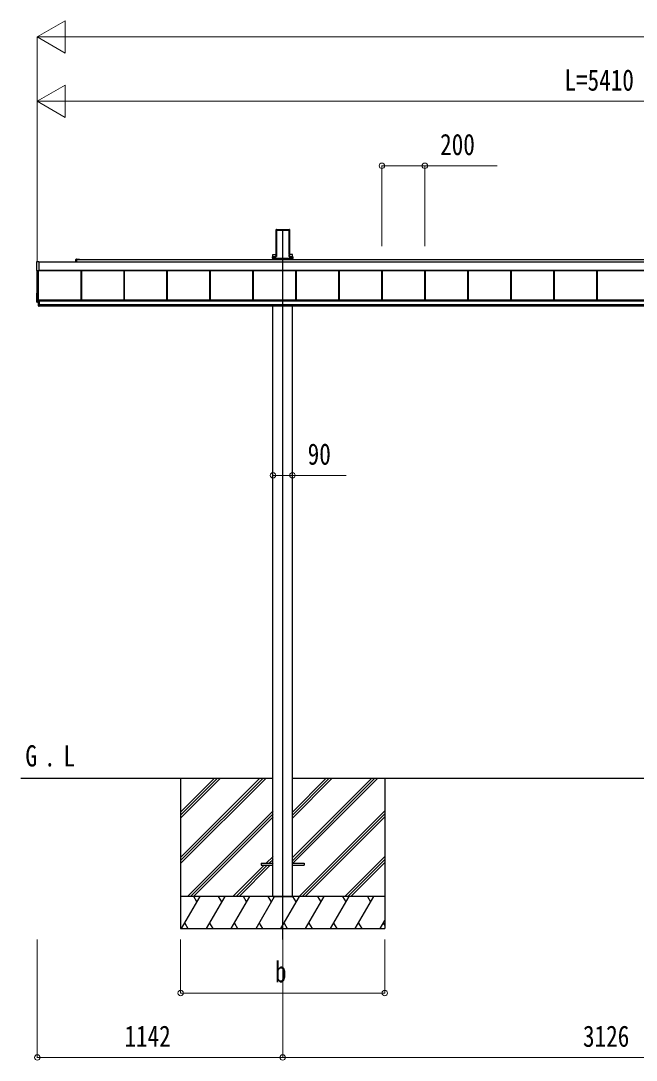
# Model space of a CAD drawing. Units: millimetres, scale not verified. Extents: x -12615 to 12615, y -8910 to 8910.
# Drawn here: x -4962 to -2098, y -5851 to -1011 of the extents above; entities that cross this region are included whole.
import ezdxf
from ezdxf.enums import TextEntityAlignment as Align

# ---------------------------------------------------------------- set-up
doc = ezdxf.new("R2010")
doc.units = ezdxf.units.MM
doc.header["$LTSCALE"] = 50
for name, color, linetype in [('0-2_USER1', 3, 'Continuous'), ('0-4_YKK_12', 2, 'Continuous'), ('0-6_YKK_A1', 4, 'Continuous')]:
    doc.layers.add(name, color=color, linetype=linetype)
doc.layers.add('0-7_YKK_D', color=6, linetype='Continuous', lineweight=18)
doc.styles.add('ＭＳ ゴシック', font='')
doc.styles.get('ＭＳ ゴシック').set_extended_font_data('MS Gothic')

msp = doc.modelspace()

# ---------------------------------------------------------------- linework, layer by layer
at = {"layer": '0-4_YKK_12'}
msp.add_line((-3742.94, -5288), (-3742.94, -1983.69), dxfattribs=at)
at = {"layer": '0-6_YKK_A1'}
for p, q in [((-3773.83, -1983.19), (-3774.18, -1988.69)), ((-3773.39, -1983.65), (-3773.83, -1983.19)), ((-3773.33, -1982.72), (-3771.29, -1982.72)), ((-3773.33, -1982.72), (-3772.89, -1983.19)), ((-3772.81, -1984.21), (-3772.81, -2099.34)), ((-3770.98, -1983.05), (-3771.29, -1982.72)), ((-3770.98, -1983.05), (-3714.9, -1983.05)), ((-3714.9, -1983.05), (-3714.59, -1982.72)), ((-3714.59, -1982.72), (-3712.55, -1982.72)), ((-3713.07, -2099.34), (-3713.07, -1984.21)), ((-3712.99, -1983.19), (-3712.55, -1982.72)), ((-3712.05, -1983.19), (-3712.49, -1983.65)), ((-3712.05, -1983.19), (-3711.7, -1988.69)), ((-3774.19, -1989.04), (-3774.19, -2105.71)), ((-3773.31, -2099.66), (-3773.31, -1984.54)), ((-3770.44, -1986.19), (-3715.44, -1986.19)), ((-3770.44, -2107.55), (-3770.44, -1986.19)), ((-3712.57, -1984.54), (-3712.57, -2099.66)), ((-3711.69, -1989.04), (-3711.69, -2105.71)), ((-4705.44, -2132.61), (-4705.44, -2122.64)), ((-4702.94, -2120.14), (-4695.4, -2120.14)), ((-4702.94, -2122.64), (329.31, -2122.64)), ((-4702.94, -2122.94), (-4702.94, -2132.61)), ((-4689.19, -2122.64), (-4702.64, -2122.64)), ((-4694.48, -2120.14), (-4689.19, -2120.14)), ((-3790.81, -2116.46), (-3790.81, -2116.96)), ((-3790.81, -2116.96), (-3790.35, -2116.96)), ((-3790.35, -2116.46), (-3790.35, -2109.58)), ((-3788.35, -2116.46), (-3790.35, -2116.46)), ((-3788.35, -2116.96), (-3790.35, -2116.96)), ((-3790.34, -2116.46), (-3790.34, -2116.96)), ((-3790.31, -2108.61), (-3775.3, -2108.61)), ((-3788.35, -2109.67), (-3788.35, -2116.46)), ((-3774.77, -2109.67), (-3788.35, -2109.67)), ((-3788.35, -2116.46), (-3697.53, -2116.46)), ((-3788.35, -2116.46), (-3788.35, -2116.96)), ((-3788.35, -2116.96), (-3697.53, -2116.96)), ((-3788.14, -2099.28), (-3774.19, -2099.28)), ((-3788.14, -2108.61), (-3788.14, -2099.28)), ((-3788.14, -2122.64), (-3788.14, -2116.96)), ((-3787.94, -2116.96), (-3787.94, -2122.64)), ((-3786.94, -2116.62), (-3698.94, -2116.62)), ((-3774.2, -2106.07), (-3774.3, -2107.68)), ((-3773.78, -2108.23), (-3773.4, -2102.14)), ((-3772.9, -2102.17), (-3773.28, -2108.26)), ((-3712.6, -2108.26), (-3712.98, -2102.17)), ((-3712.48, -2102.14), (-3712.1, -2108.23)), ((-3697.74, -2099.28), (-3711.69, -2099.28)), ((-3711.68, -2106.07), (-3711.58, -2107.68)), ((-3711.11, -2109.17), (-3697.53, -2109.17)), ((-3697.53, -2109.67), (-3711.11, -2109.67)), ((-3710.58, -2108.61), (-3695.57, -2108.61)), ((-3697.94, -2116.96), (-3697.94, -2122.64)), ((-3697.74, -2108.61), (-3697.74, -2099.28)), ((-3697.74, -2122.64), (-3697.74, -2116.96)), ((-3697.53, -2109.17), (-3697.53, -2109.67)), ((-3697.53, -2116.46), (-3697.53, -2109.67)), ((-3695.54, -2116.46), (-3697.53, -2116.46)), ((-3697.53, -2116.46), (-3697.53, -2116.96)), ((-3695.54, -2116.96), (-3697.53, -2116.96)), ((-3695.54, -2109.58), (-3695.54, -2116.46)), ((-3695.07, -2116.96), (-3695.54, -2116.96)), ((-3695.53, -2116.46), (-3695.53, -2116.96)), ((-3695.07, -2116.46), (-3695.07, -2116.96)), ((-4886.44, -2173.05), (-4886.44, -2132.03)), ((-4878.44, -2174.32), (-4885.97, -2173.86)), ((-4884.94, -2319.94), (-4884.94, -2173.92)), ((-4879.94, -2337.97), (-4879.94, -2174.23)), ((-4878.44, -2132.61), (495.06, -2132.61)), ((-4878.44, -2172.55), (514.06, -2172.55)), ((-4878.44, -2172.79), (514.06, -2172.79)), ((-4878.44, -2173.82), (-4878.44, -2174.32)), ((-4681.44, -2310.7), (-4681.44, -2172.79)), ((-4681.04, -2310.7), (-4681.04, -2172.79)), ((-4678.44, -2310.7), (-4678.44, -2172.79)), ((-4481.44, -2310.7), (-4481.44, -2172.79)), ((-4478.84, -2310.7), (-4478.84, -2172.79)), ((-4478.44, -2310.7), (-4478.44, -2172.79)), ((-4281.44, -2310.7), (-4281.44, -2172.79)), ((-4278.84, -2310.7), (-4278.84, -2172.79)), ((-4278.44, -2310.7), (-4278.44, -2172.79)), ((-4081.44, -2310.7), (-4081.44, -2172.79)), ((-4078.84, -2310.7), (-4078.84, -2172.79)), ((-4078.44, -2310.7), (-4078.44, -2172.79)), ((-3881.44, -2310.7), (-3881.44, -2172.79)), ((-3878.84, -2310.7), (-3878.84, -2172.79)), ((-3878.44, -2310.7), (-3878.44, -2172.79)), ((-3681.44, -2310.7), (-3681.44, -2172.79)), ((-3678.84, -2310.7), (-3678.84, -2172.79)), ((-3678.44, -2310.7), (-3678.44, -2172.79)), ((-3481.44, -2310.7), (-3481.44, -2172.79)), ((-3478.84, -2310.7), (-3478.84, -2172.79)), ((-3478.44, -2310.7), (-3478.44, -2172.79)), ((-3281.44, -2310.7), (-3281.44, -2172.79)), ((-3278.84, -2310.7), (-3278.84, -2172.79)), ((-3278.44, -2310.7), (-3278.44, -2172.79)), ((-3081.44, -2310.7), (-3081.44, -2172.79)), ((-3078.84, -2310.7), (-3078.84, -2172.79)), ((-3078.44, -2310.7), (-3078.44, -2172.79)), ((-2881.44, -2310.7), (-2881.44, -2172.79)), ((-2878.84, -2310.7), (-2878.84, -2172.79)), ((-2878.44, -2310.7), (-2878.44, -2172.79)), ((-2681.44, -2310.7), (-2681.44, -2172.79)), ((-2678.84, -2310.7), (-2678.84, -2172.79)), ((-2678.44, -2310.7), (-2678.44, -2172.79)), ((-2481.44, -2310.7), (-2481.44, -2172.79)), ((-2478.84, -2310.7), (-2478.84, -2172.79)), ((-2478.44, -2310.7), (-2478.44, -2172.79)), ((-2281.44, -2310.7), (-2281.44, -2172.79)), ((-2278.84, -2310.7), (-2278.84, -2172.79)), ((-2278.44, -2310.7), (-2278.44, -2172.79)), ((-4886.44, -2320.32), (-4886.44, -2279.29)), ((-4885.97, -2278.8), (-4884.94, -2278.73)), ((-4879.94, -2321.49), (-4885.97, -2321.13)), ((-4884.94, -2319.94), (-4879.94, -2319.94)), ((-4879.94, -2310.44), (-4876.44, -2310.44)), ((-4876.44, -2310.7), (516.56, -2310.7)), ((-4876.44, -2312.71), (516.56, -2312.71)), ((-4876.44, -2314.51), (516.56, -2314.51)), ((-4876.44, -2314.51), (516.56, -2314.51)), ((-4876.44, -2332.88), (-4879.94, -2332.88)), ((-4879.94, -2339.5), (-4876.44, -2339.5)), ((-4876.44, -2331.48), (516.56, -2331.48)), ((-4876.44, -2337.97), (516.56, -2337.97)), ((-3788.14, -5088), (-3788.14, -2337.97)), ((-3697.74, -5088), (-3697.74, -2337.97)), ((-4961.71, -4538), (-3788.14, -4538)), ((-4217.94, -4538), (-4217.94, -5238)), ((-4217.94, -4907.18), (-3848.62, -4538)), ((-4217.94, -4921.32), (-3834.48, -4538)), ((-4217.94, -4935.46), (-3820.34, -4538)), ((-4217.94, -4723.33), (-4032.47, -4538)), ((-4217.94, -4709.19), (-4046.61, -4538)), ((-4217.94, -4695.05), (-4060.75, -4538)), ((-3697.74, -4538), (-662.14, -4538)), ((-3697.6, -4907.48), (-3328.26, -4538)), ((-3697.6, -4921.62), (-3314.12, -4538)), ((-3697.6, -4723.63), (-3512.11, -4538)), ((-3697.6, -4709.49), (-3526.25, -4538)), ((-3697.6, -4695.35), (-3540.39, -4538)), ((-3695.34, -4933.5), (-3299.98, -4538)), ((-3267.94, -4538), (-3267.94, -5238)), ((-4186.63, -5088), (-3788, -4689.51)), ((-3665.99, -5088), (-3267.94, -4689.81)), ((-4172.49, -5088), (-3788, -4703.65)), ((-4158.35, -5088), (-3788, -4717.8)), ((-3651.85, -5088), (-3267.94, -4703.95)), ((-3637.7, -5088), (-3267.94, -4718.1)), ((-3843, -4933.5), (-3843, -4942.5)), ((-3843, -4933.5), (-3788, -4933.5)), ((-3819.86, -4933.5), (-3788, -4901.64)), ((-3805.71, -4933.5), (-3788, -4915.78)), ((-3791.57, -4933.5), (-3788, -4929.93)), ((-3698, -4933.5), (-3643, -4933.5)), ((-3643, -4933.5), (-3643, -4942.5)), ((-3454, -5088), (-3267.94, -4901.94)), ((-3439.86, -5088), (-3267.94, -4916.08)), ((-3425.71, -5088), (-3267.94, -4930.23)), ((-3974.36, -5088), (-3828.86, -4942.5)), ((-3960.21, -5088), (-3814.71, -4942.5)), ((-3946.07, -5088), (-3800.57, -4942.5)), ((-3843, -4942.5), (-3788, -4942.5)), ((-3698, -4942.5), (-3643, -4942.5)), ((-3267.94, -5088), (-4217.94, -5088)), ((-4213.66, -5238), (-4127.06, -5088)), ((-4142.06, -5113.98), (-4157.06, -5088)), ((-4098.05, -5238), (-4011.45, -5088)), ((-4026.45, -5113.98), (-4041.45, -5088)), ((-3982.58, -5238), (-3895.98, -5088)), ((-3910.98, -5113.98), (-3925.98, -5088)), ((-3867.11, -5238), (-3780.51, -5088)), ((-3795.51, -5113.98), (-3810.51, -5088)), ((-3788.14, -5088), (-3697.74, -5088)), ((-3751.64, -5238), (-3665.04, -5088)), ((-3680.04, -5113.98), (-3695.04, -5088)), ((-3636.17, -5238), (-3549.71, -5088)), ((-3564.57, -5113.98), (-3579.57, -5088)), ((-3520.84, -5238), (-3434.24, -5088)), ((-3464.24, -5088), (-3449.24, -5113.98)), ((-3405.37, -5238), (-3318.77, -5088)), ((-3348.77, -5088), (-3333.77, -5113.98)), ((-4198.67, -5212.02), (-4183.67, -5238)), ((-4083.05, -5212.02), (-4068.06, -5238)), ((-3967.58, -5212.02), (-3952.58, -5238)), ((-3852.11, -5212.02), (-3837.11, -5238)), ((-3736.64, -5212.02), (-3721.64, -5238)), ((-3621.17, -5212.02), (-3606.17, -5238)), ((-3505.84, -5212.02), (-3490.85, -5238)), ((-3390.38, -5212.02), (-3375.38, -5238)), ((-3289.9, -5238), (-3267.94, -5199.96)), ((-3274.91, -5212.02), (-3267.94, -5224.08)), ((-4217.94, -5238), (-3267.94, -5238))]:
    msp.add_line(p, q, dxfattribs=at)
for points in [[(-3790.81, -2109.11), (-3790.81, -2116.46), (-3790.35, -2116.46)], [(-3788.35, -2109.67), (-3788.35, -2109.17), (-3774.77, -2109.17)], [(-3695.07, -2109.11), (-3695.07, -2116.46), (-3695.54, -2116.46)], [(-4885.97, -2131.53), (-4878.44, -2131.07), (-4878.44, -2131.57), (-4878.44, -2173.82)], [(-4879.94, -2310.44), (-4879.94, -2332.88), (-4879.94, -2339.5)], [(-4876.94, -2310.44), (-4876.94, -2332.88), (-4876.94, -2339.5)], [(-4876.44, -2310.44), (-4876.44, -2332.88), (-4876.44, -2339.5)]]:
    msp.add_lwpolyline(points, dxfattribs=at)
for centre, radius, start, end in [((-4702.94, -2122.64), 2.5, 90, 180), ((-4702.64, -2122.94), 0.3, 90, 180), ((-4695.4, -2120.34), 0.2, 23.57818, 90), ((-4694.94, -2120.14), 0.3, 203.57818, 336.42182), ((-4694.48, -2120.34), 0.2, 90, 156.42182), ((-4689.19, -2121.39), 1.25, 270, 90), ((-3789.84, -2109.58), 0.501, 90.24971, 179.75029), ((-3696.04, -2109.58), 0.501, 0.24971, 89.75029), ((-4885.94, -2132.03), 0.497, 93.16944, 179.94772), ((-4885.57, -2173.08), 0.873, 177.74142, 242.53793), ((-4885.94, -2279.29), 0.497, 93.16944, 179.94772), ((-4885.57, -2320.35), 0.873, 177.74142, 242.53793)]:
    msp.add_arc(centre, radius, start, end, dxfattribs=at)
for centre, major_axis, ratio, start_param, end_param in [((-3773.33, -1983.22), (0.346, -0.364), 0.996462, 2.3838095, 3.8892836), ((-3773.62, -1986.69), (0.22, 3.04), 0.070684, 5.5043854, 6.2286971), ((-3773.12, -1986.72), (0.22, 3.54), 0.060877, 5.5025319, 6.2268436), ((-3712.76, -1986.72), (-0.22, 3.54), 0.060877, 0.0563417, 0.7806534), ((-3712.26, -1986.69), (-0.22, 3.04), 0.070684, 0.0544883, 0.7787999), ((-3712.55, -1983.22), (-0.346, -0.364), 0.996462, 2.3939017, 3.8993758), ((-3774.15, -1988.69), (0.031, 0.5), 0.061627, 1.5746234, 2.3600215), ((-3711.73, -1988.69), (-0.031, 0.5), 0.061627, 3.9231638, 4.7085619), ((-3790.31, -2109.11), (0.355, -0.355), 0.99628, 2.358058, 3.9251274), ((-3788.35, -2109.57), (2, 0), 0.045872, 3.2026792, 4.712389), ((-3788.35, -2109.07), (1.5, 0), 0.061163, 3.2026792, 4.712389), ((-3775.3, -2107.61), (0.691, -0.728), 0.996462, 5.5254021, 7.0308762), ((-3774.78, -2108.16), (-0.693, 0.73), 0.992955, 2.3838095, 3.8892836), ((-3774.78, -2108.16), (1.04, -1.09), 0.996462, 5.5254021, 7.0308762), ((-3774.23, -2106.07), (0.031, 0.5), 0.061627, 4.716216, 5.5016142), ((-3773.62, -2102.14), (0.22, 3.5), 0.061627, 4.716216, 5.5016142), ((-3773.12, -2102.17), (0.22, 4), 0.053972, 4.7153191, 5.5007173), ((-3712.76, -2102.17), (-0.22, 4), 0.053972, 0.782468, 1.5678662), ((-3711.1, -2108.16), (-1.04, -1.09), 0.996462, 5.5354944, 7.0409685), ((-3712.26, -2102.14), (-0.22, 3.5), 0.061627, 0.7815711, 1.5669693), ((-3711.1, -2108.16), (0.693, 0.73), 0.992955, 2.3939017, 3.8993758), ((-3711.65, -2106.07), (-0.031, 0.5), 0.061627, 0.7815711, 1.5669693), ((-3710.58, -2107.61), (-0.691, -0.728), 0.996462, 5.5354944, 7.0409685), ((-3697.53, -2109.07), (1.5, 0), 0.061163, 4.712389, 6.2220988), ((-3697.53, -2109.57), (2, 0), 0.045872, 4.712389, 6.2220988), ((-3695.57, -2109.11), (-0.355, -0.355), 0.99628, 2.358058, 3.9251274)]:
    msp.add_ellipse(centre, major_axis=major_axis, ratio=ratio, start_param=start_param, end_param=end_param, dxfattribs=at)
at = {"layer": '0-7_YKK_D'}
for p, q in [((-4884.94, -1085.72), (-4755.04, -1010.72)), ((-4755.04, -1160.72), (-4755.04, -1010.72)), ((-4884.94, -2132.21), (-4884.94, -1084.72)), ((-4884.94, -1085.72), (-4755.04, -1160.72)), ((-4884.94, -1085.72), (-4625.13, -1085.72)), ((5778.06, -1085.72), (-4734.94, -1085.72)), ((-4884.94, -1385.72), (-4755.04, -1310.72)), ((-4755.04, -1460.72), (-4755.04, -1310.72)), ((-4884.94, -2131.16), (-4884.94, -1384.72)), ((-4884.94, -1385.72), (-4755.04, -1460.72)), ((-4884.94, -1385.72), (-4625.13, -1385.72)), ((375.06, -1385.72), (-4734.94, -1385.72)), ((-3281.44, -2059.67), (-3281.44, -1684.72)), ((-3081.44, -2059.67), (-3081.44, -1684.72)), ((-4884.94, -5288), (-4884.94, -5839)), ((-4217.94, -5288), (-4217.94, -5539)), ((-3742.94, -5289), (-3742.94, -5839)), ((-3742.94, -5289), (-3742.94, -5839)), ((-3267.94, -5288), (-3267.94, -5539)), ((-4217.94, -5538), (-3267.94, -5538)), ((-4884.94, -5838), (-3742.94, -5838)), ((-3742.94, -5838), (-616.94, -5838))]:
    msp.add_line(p, q, dxfattribs=at)
for points in [[(-3281.44, -1685.72), (-3081.44, -1685.72), (-2745.64, -1685.72)], [(-3788.14, -3127.37), (-3697.74, -3127.37), (-3448.34, -3127.37)]]:
    msp.add_lwpolyline(points, dxfattribs=at)
for centre in [(-3281.44, -1685.72), (-3081.44, -1685.72), (-3788.14, -3127.37), (-3697.74, -3127.37), (-4217.94, -5538), (-3267.94, -5538), (-4884.94, -5838), (-3742.94, -5838), (-3742.94, -5838)]:
    msp.add_circle(centre, 12.75, dxfattribs=at)

# ---------------------------------------------------------------- texts
at = {"layer": '0-2_USER1', "style": 'ＭＳ ゴシック', "width": 0.8}
for s, p in [('G', (-4940.23, -4512.69)), ('L', (-4762.91, -4512.69)), ('.', (-4853.83, -4512.69))]:
    msp.add_text(s, height=98.97, dxfattribs=at).set_placement(p, align=Align.BOTTOM_LEFT)
at = {"layer": '0-7_YKK_D', "style": 'ＭＳ ゴシック', "width": 0.8}
for s, p in [('L=5410', (-2431.94, -1365.72)), ('200', (-3010.44, -1665.72)), ('90', (-3626.74, -3107.37)), ('b', (-3778.94, -5518)), ('1142', (-4479.54, -5818)), ('3126', (-2345.54, -5818))]:
    msp.add_text(s, height=98.97, dxfattribs=at).set_placement(p, align=Align.BOTTOM_LEFT)

doc.saveas('drawing.dxf')
